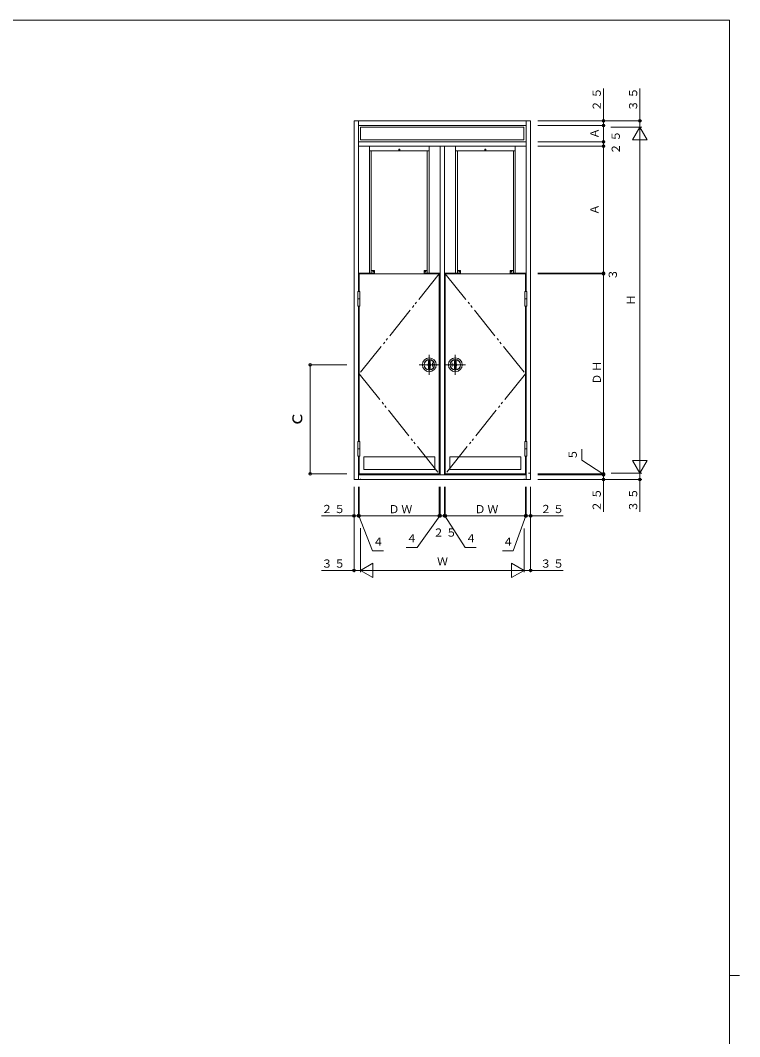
# Model space of a CAD drawing. Units: millimetres on the paper. Extents: x -420 to 373, y -297 to 267.
# Drawn here: x 157.6 to 355.1, y -14.9 to 264.4 of the extents above; entities that cross this region are included whole.
import ezdxf
from ezdxf.enums import TextEntityAlignment as Align

# ---------------------------------------------------------------- set-up
doc = ezdxf.new("R2010")
doc.units = ezdxf.units.MM
doc.linetypes.add('CHAIN2', pattern=[12, 9, -1, 1, -1])
doc.linetypes.add('DOUBLE_CHAIN2', pattern=[12.8, 9, -1, 0.6, -0.6, 0.6, -1])
for name, color, linetype, lineweight in [('0-1_USER1', 7, 'Continuous', 9), ('0-5_YSS_K', 4, 'Continuous', 9), ('0-7_YKK_D', 6, 'Continuous', 9)]:
    doc.layers.add(name, color=color, linetype=linetype, lineweight=lineweight)
doc.styles.add('ＭＳ ゴシック', font='')
doc.styles.get('ＭＳ ゴシック').set_extended_font_data('MS Gothic')

msp = doc.modelspace()

# ---------------------------------------------------------------- linework, layer by layer
at = {"layer": '0-1_USER1'}
for p, q in [((352.3, 264.4), (-417.7, 264.4)), ((352.3, 264.4), (352.3, -260.6)), ((352.3, 1.9), (355.1, 1.9))]:
    msp.add_line(p, q, dxfattribs=at)
at = {"layer": '0-5_YSS_K'}
for p, q in [((297.72, 236.745), (249.22, 236.745)), ((249.22, 138.245), (249.22, 236.745)), ((250.47, 236.745), (250.47, 189.845)), ((250.47, 235.495), (296.47, 235.495)), ((251.04, 231.545), (251.04, 234.994)), ((251.04, 234.994), (295.89, 234.994)), ((295.89, 234.994), (295.89, 231.545)), ((296.47, 189.845), (296.47, 236.745)), ((297.72, 236.745), (297.72, 138.245)), ((296.47, 231.045), (250.47, 231.045)), ((250.47, 229.795), (296.47, 229.795)), ((295.89, 231.545), (251.04, 231.545)), ((253.47, 194.894), (253.47, 229.795)), ((269.84, 229.795), (269.84, 194.894)), ((272.84, 229.795), (272.84, 139.495)), ((274.09, 139.495), (274.09, 229.795)), ((277.09, 194.894), (277.09, 229.795)), ((293.47, 229.795), (293.47, 194.894)), ((253.47, 228.544), (269.84, 228.544)), ((253.97, 194.894), (253.97, 228.544)), ((269.34, 228.544), (269.34, 194.894)), ((277.09, 228.544), (293.47, 228.544)), ((277.59, 194.894), (277.59, 228.544)), ((292.97, 228.544), (292.97, 194.894)), ((268.49, 195.644), (269.34, 195.644)), ((268.49, 194.894), (268.49, 195.644)), ((250.47, 194.894), (253.47, 194.894)), ((250.67, 194.744), (250.67, 189.845)), ((272.64, 194.744), (250.67, 194.744)), ((269.34, 194.894), (268.49, 194.894)), ((269.34, 194.894), (269.84, 194.894)), ((269.84, 194.894), (272.84, 194.894)), ((272.64, 139.744), (272.64, 194.744)), ((274.09, 194.894), (277.09, 194.894)), ((274.29, 194.744), (296.27, 194.744)), ((274.29, 139.744), (274.29, 194.744)), ((292.97, 194.894), (293.47, 194.894)), ((293.47, 194.894), (296.47, 194.894)), ((296.27, 194.744), (296.27, 189.845)), ((250.84, 189.845), (250.29, 189.845)), ((250.29, 189.845), (250.29, 185.844)), ((250.84, 187.845), (250.29, 187.845)), ((296.64, 189.845), (296.09, 189.845)), ((296.09, 189.845), (296.09, 185.844)), ((296.64, 187.845), (296.09, 187.845)), ((250.47, 185.844), (250.47, 148.645)), ((250.67, 185.844), (250.67, 148.645)), ((296.27, 185.844), (296.27, 148.645)), ((296.47, 185.844), (296.47, 148.645)), ((269.72, 171.015), (269.7, 170.735)), ((270, 171.084), (269.79, 171.084)), ((270.09, 170.735), (270.07, 171.015)), ((276.87, 171.015), (276.85, 170.735)), ((277.15, 171.084), (276.94, 171.084)), ((277.24, 170.735), (277.22, 171.015)), ((269.66, 169.755), (269.66, 169.735)), ((269.7, 168.755), (269.72, 168.474)), ((269.79, 168.404), (270, 168.404)), ((270.07, 168.474), (270.09, 168.755)), ((270.13, 169.735), (270.13, 169.755)), ((270.74, 169.504), (270.74, 169.994)), ((270.74, 169.934), (270.84, 169.934)), ((270.74, 169.555), (270.84, 169.555)), ((270.84, 169.504), (270.84, 169.994)), ((276.09, 169.994), (276.09, 169.504)), ((276.19, 169.934), (276.09, 169.934)), ((276.19, 169.555), (276.09, 169.555)), ((276.19, 169.994), (276.19, 169.504)), ((276.81, 169.755), (276.81, 169.735)), ((276.85, 168.755), (276.87, 168.474)), ((276.94, 168.404), (277.15, 168.404)), ((277.22, 168.474), (277.24, 168.755)), ((277.28, 169.735), (277.28, 169.755)), ((250.29, 148.645), (250.84, 148.645)), ((250.29, 144.645), (250.29, 148.645)), ((250.84, 148.645), (250.84, 144.645)), ((296.09, 148.645), (296.64, 148.645)), ((296.09, 144.645), (296.09, 148.645)), ((296.64, 148.645), (296.64, 144.645)), ((250.84, 146.645), (250.29, 146.645)), ((296.64, 146.645), (296.09, 146.645)), ((250.84, 144.645), (250.29, 144.645)), ((250.47, 144.645), (250.47, 138.245)), ((250.67, 144.645), (250.67, 139.744)), ((251.92, 140.995), (251.92, 144.445)), ((251.92, 144.445), (271.39, 144.445)), ((271.39, 144.445), (271.39, 140.995)), ((275.54, 144.445), (275.54, 140.995)), ((295.02, 144.445), (275.54, 144.445)), ((295.02, 140.995), (295.02, 144.445)), ((296.64, 144.645), (296.09, 144.645)), ((296.27, 144.645), (296.27, 139.744)), ((296.47, 138.245), (296.47, 144.645)), ((250.67, 139.744), (272.64, 139.744)), ((271.39, 140.995), (251.92, 140.995)), ((296.27, 139.744), (274.29, 139.744)), ((275.54, 140.995), (295.02, 140.995)), ((297.72, 139.995), (297.126, 139.995)), ((249.22, 138.245), (297.72, 138.245)), ((296.47, 139.495), (250.47, 139.495)), ((250.97, 138.245), (250.97, 138.416)), ((295.97, 138.245), (295.97, 138.416))]:
    msp.add_line(p, q, dxfattribs=at)
at = {"layer": '0-5_YSS_K', "linetype": 'DOUBLE_CHAIN2'}
for p, q in [((272.64, 194.744), (250.67, 167.244)), ((274.29, 194.744), (296.27, 167.244)), ((250.67, 167.244), (272.64, 139.744)), ((296.27, 167.244), (274.29, 139.744))]:
    msp.add_line(p, q, dxfattribs=at)
at = {"layer": '0-5_YSS_K', "linetype": 'CHAIN2'}
for p, q in [((269.89, 166.994), (269.89, 172.494)), ((277.04, 166.994), (277.04, 172.494)), ((267.14, 169.744), (272.64, 169.744)), ((270.79, 169.244), (270.79, 170.244)), ((274.29, 169.744), (279.79, 169.744)), ((276.14, 170.244), (276.14, 169.244))]:
    msp.add_line(p, q, dxfattribs=at)
at = {"layer": '0-5_YSS_K'}
for points in [[(253.47, 194.894), (253.97, 194.894), (254.82, 194.894), (254.82, 195.644), (253.97, 195.644)], [(277.09, 194.894), (277.59, 194.894), (278.44, 194.894), (278.44, 195.644), (277.59, 195.644)], [(292.97, 194.894), (292.12, 194.894), (292.12, 195.644), (292.97, 195.644)], [(250.29, 185.844), (250.84, 185.844), (250.84, 189.845)], [(296.09, 185.844), (296.64, 185.844), (296.64, 189.845)]]:
    msp.add_lwpolyline(points, dxfattribs=at)
for centre, radius in [((261.66, 228.844), 0.15), ((285.28, 228.844), 0.15), ((254.52, 195.395), 0.125), ((268.79, 195.395), 0.125), ((278.14, 195.395), 0.125), ((292.42, 195.395), 0.125), ((269.89, 169.744), 1.9), ((269.89, 169.744), 1.45), ((269.89, 169.744), 1.4), ((277.04, 169.744), 1.9), ((277.04, 169.744), 1.45), ((277.04, 169.744), 1.4)]:
    msp.add_circle(centre, radius, dxfattribs=at)
for centre, radius, start, end in [((282.16, 169.755), 12.5, 175.534, 180), ((269.79, 171.015), 0.075, 94.74197, 175.55499), ((270, 171.015), 0.075, 4.44499, 85.25798), ((257.63, 169.755), 12.5, 0, 4.46599), ((289.31, 169.755), 12.5, 175.534, 180), ((276.94, 171.015), 0.075, 94.74199, 175.55499), ((277.15, 171.015), 0.075, 4.44499, 85.258), ((264.78, 169.755), 12.5, 0, 4.46599), ((269.89, 169.744), 0.375, 128.68098, 231.31897), ((282.16, 169.735), 12.5, 180, 184.46599), ((269.79, 168.474), 0.075, 184.48097, 265.29597), ((270, 168.474), 0.075, 274.70399, 355.519), ((257.63, 169.735), 12.5, 355.534, 0), ((269.89, 169.744), 0.375, 308.681, 51.31897), ((277.04, 169.744), 0.375, 128.68098, 231.31897), ((289.31, 169.735), 12.5, 180, 184.46599), ((276.94, 168.474), 0.075, 184.48097, 265.29597), ((277.15, 168.474), 0.075, 274.70398, 355.519), ((264.78, 169.735), 12.5, 355.534, 0), ((277.04, 169.744), 0.375, 308.68098, 51.31897)]:
    msp.add_arc(centre, radius, start, end, dxfattribs=at)
at = {"layer": '0-7_YKK_D'}
for p, q in [((317.72, 245.645), (317.72, 235.495)), ((327.72, 245.645), (327.72, 234.994)), ((299.72, 236.745), (328.22, 236.745)), ((299.72, 236.745), (318.22, 236.745)), ((299.72, 235.495), (318.22, 235.495)), ((299.72, 235.495), (318.22, 235.495)), ((317.72, 235.495), (317.72, 231.045)), ((319.774, 234.994), (328.22, 234.994)), ((319.774, 234.994), (328.22, 234.994)), ((327.72, 234.994), (325.72, 231.53)), ((327.72, 234.994), (329.72, 231.53)), ((327.72, 234.994), (327.72, 139.995)), ((299.72, 231.045), (318.22, 231.045)), ((299.72, 231.045), (318.22, 231.045)), ((299.72, 229.795), (318.22, 229.795)), ((317.72, 231.045), (317.72, 229.795)), ((317.72, 229.795), (317.72, 194.895)), ((329.72, 231.53), (325.72, 231.53)), ((299.72, 194.895), (318.22, 194.895)), ((299.72, 194.895), (318.22, 194.895)), ((299.72, 194.745), (318.22, 194.745)), ((299.72, 194.745), (318.22, 194.745)), ((317.72, 194.895), (317.72, 194.745)), ((317.72, 194.745), (317.72, 139.745)), ((247.22, 169.745), (236.72, 169.745)), ((237.22, 139.745), (237.22, 169.745)), ((311.753, 143.513), (311.753, 146.513)), ((317.532, 139.745), (311.753, 143.513)), ((329.72, 143.459), (325.72, 143.459)), ((327.72, 139.995), (325.72, 143.459)), ((327.72, 139.995), (329.72, 143.459)), ((247.22, 139.745), (236.72, 139.745)), ((299.72, 139.745), (318.22, 139.745)), ((299.72, 139.745), (318.22, 139.745)), ((317.72, 133.594), (317.72, 139.745)), ((319.813, 139.995), (328.22, 139.995)), ((319.813, 139.995), (328.22, 139.995)), ((327.72, 129.345), (327.72, 139.995)), ((299.72, 139.495), (318.22, 139.495)), ((299.72, 139.495), (318.22, 139.495)), ((299.72, 138.245), (328.22, 138.245)), ((299.72, 138.245), (318.22, 138.245)), ((317.72, 129.345), (317.72, 139.495)), ((249.22, 136.244), (249.22, 112.745)), ((249.22, 136.244), (249.22, 127.744)), ((250.47, 136.244), (250.47, 127.744)), ((250.67, 136.244), (250.67, 127.744)), ((250.67, 136.244), (250.67, 127.744)), ((272.64, 136.244), (272.64, 127.744)), ((272.84, 136.244), (272.84, 127.744)), ((274.09, 136.244), (274.09, 127.744)), ((274.29, 136.244), (274.29, 127.744)), ((296.27, 136.244), (296.27, 127.744)), ((296.27, 136.244), (296.27, 127.744)), ((296.47, 136.244), (296.47, 127.744)), ((297.72, 136.244), (297.72, 112.745)), ((297.72, 136.244), (297.72, 127.744)), ((240.32, 128.245), (250.47, 128.245)), ((250.57, 128.245), (254.327, 118.642)), ((272.64, 128.245), (272.84, 128.245)), ((272.84, 128.245), (274.09, 128.245)), ((274.09, 128.245), (274.29, 128.245)), ((274.19, 128.245), (279.766, 119.569)), ((274.29, 128.245), (296.27, 128.245)), ((296.37, 128.245), (292.963, 118.642)), ((296.27, 128.245), (296.47, 128.245)), ((296.47, 128.245), (306.62, 128.245)), ((250.97, 124.824), (250.97, 112.745)), ((250.97, 124.824), (250.97, 112.745)), ((295.97, 124.716), (295.97, 112.745)), ((295.97, 124.716), (295.97, 112.745)), ((254.327, 118.642), (257.327, 118.642)), ((279.766, 119.569), (282.766, 119.569)), ((292.963, 118.642), (289.963, 118.642)), ((250.97, 113.245), (254.434, 115.245)), ((254.434, 115.245), (254.434, 111.245)), ((292.506, 115.245), (292.506, 111.245)), ((295.97, 113.245), (292.506, 115.245)), ((240.32, 113.245), (250.97, 113.245)), ((250.97, 113.245), (254.434, 111.245)), ((250.97, 113.245), (295.97, 113.245)), ((295.97, 113.245), (292.506, 111.245)), ((306.62, 113.245), (295.97, 113.245))]:
    msp.add_line(p, q, dxfattribs=at)
for points in [[(250.47, 128.245), (250.67, 128.245), (272.64, 128.245)], [(272.74, 128.245), (266.532, 119.569), (263.532, 119.569)]]:
    msp.add_lwpolyline(points, dxfattribs=at)
for centre in [(250.47, 128.245), (272.84, 128.245), (274.09, 128.245), (296.47, 128.245)]:
    msp.add_circle(centre, 0.4, dxfattribs=at)
for centre, start, end in [((317.72, 236.745), 0, 180), ((317.72, 236.745), 180, 0), ((317.72, 235.495), 0, 180), ((317.72, 235.495), 0, 180), ((317.72, 235.495), 180, 0), ((317.72, 235.495), 180, 0), ((327.72, 236.745), 0, 180), ((327.72, 236.745), 180, 0), ((317.72, 231.045), 0, 180), ((317.72, 231.045), 180, 0), ((317.72, 229.795), 0, 180), ((317.72, 229.795), 0, 180), ((317.72, 229.795), 180, 0), ((317.72, 229.795), 180, 0), ((317.72, 194.895), 0, 180), ((317.72, 194.895), 0, 180), ((317.72, 194.745), 0, 180), ((317.72, 194.745), 0, 180), ((317.72, 194.895), 180, 0), ((317.72, 194.895), 180, 0), ((317.72, 194.745), 180, 0), ((317.72, 194.745), 180, 0), ((237.22, 169.745), 0, 180), ((237.22, 169.745), 180, 0), ((237.22, 139.745), 0, 180), ((237.22, 139.745), 180, 0), ((317.72, 139.745), 0, 180), ((317.72, 139.745), 0, 180), ((317.72, 139.495), 0, 180), ((317.72, 139.495), 0, 180), ((317.72, 139.745), 180, 0), ((317.72, 139.745), 180, 0), ((317.72, 139.495), 180, 0), ((317.72, 139.495), 180, 0), ((317.72, 138.245), 0, 180), ((317.72, 138.245), 180, 0), ((327.72, 138.245), 0, 180), ((327.72, 138.245), 180, 0), ((249.22, 128.245), 0, 180), ((250.67, 128.245), 0, 180), ((250.67, 128.245), 0, 180), ((272.64, 128.245), 0, 180), ((272.64, 128.245), 0, 180), ((274.29, 128.245), 0, 180), ((274.29, 128.245), 0, 180), ((296.27, 128.245), 0, 180), ((296.27, 128.245), 0, 180), ((297.72, 128.245), 0, 180), ((249.22, 128.245), 180, 0), ((250.67, 128.245), 180, 0), ((250.67, 128.245), 180, 0), ((272.64, 128.245), 180, 0), ((272.64, 128.245), 180, 0), ((274.29, 128.245), 180, 0), ((274.29, 128.245), 180, 0), ((296.27, 128.245), 180, 0), ((296.27, 128.245), 180, 0), ((297.72, 128.245), 180, 0), ((249.22, 113.245), 0, 180), ((249.22, 113.245), 180, 0), ((297.72, 113.245), 0, 180), ((297.72, 113.245), 180, 0)]:
    msp.add_arc(centre, 0.375, start, end, dxfattribs=at)

# ---------------------------------------------------------------- texts
at = {"layer": '0-7_YKK_D', "color": 7, "style": 'ＭＳ ゴシック'}
for s, p in [('Ａ', (317.02, 231.825)), ('Ａ', (317.02, 210.9)), ('３', (322.054, 193.039)), ('Ｈ', (327.02, 186.05)), ('５', (311.053, 143.568))]:
    msp.add_text(s, height=2.199, rotation=90, dxfattribs=at).set_placement(p, align=Align.BOTTOM_LEFT)
at = {"layer": '0-7_YKK_D', "color": 3, "style": 'ＭＳ ゴシック'}
msp.add_text('ｃ', height=3.666, rotation=90, dxfattribs=at).set_placement((236.12, 152.281), align=Align.BOTTOM_LEFT)
at = {"layer": '0-7_YKK_D', "color": 7, "style": 'ＭＳ ゴシック'}
for s, p in [('４', (263.587, 120.269)), ('４', (279.821, 120.269)), ('４', (254.382, 119.342)), ('４', (290.018, 119.342)), ('Ｗ', (272.025, 113.945))]:
    msp.add_text(s, height=2.199, dxfattribs=at).set_placement(p, align=Align.BOTTOM_LEFT)
at = {"layer": '0-7_YKK_D', "color": 7, "char_height": 2.199, "attachment_point": 7, "rotation": 90, "style": 'ＭＳ ゴシック'}
for s, insert in [('\\T1.17;２５', (317.02, 239.4)), ('\\T1.17;３５', (327.02, 239.4)), ('\\T1.17;２５', (322.244, 227.573)), ('\\T1.17;ＤＨ', (317.02, 164.3)), ('\\T1.17;２５', (317.02, 129.309)), ('\\T1.17;３５', (327.02, 129.309))]:
    msp.add_mtext(s, dxfattribs=dict(at, insert=insert))
at = {"layer": '0-7_YKK_D', "color": 7, "char_height": 2.199, "attachment_point": 7, "style": 'ＭＳ ゴシック'}
for s, insert in [('\\T1.17;２５', (240.285, 128.945)), ('\\T1.17;ＤＷ', (258.71, 128.945)), ('\\T1.17;ＤＷ', (282.335, 128.945)), ('\\T1.17;２５', (300.375, 128.945)), ('\\T1.17;２５', (270.929, 122.465)), ('\\T1.17;３５', (240.285, 113.945)), ('\\T1.17;３５', (300.375, 113.945))]:
    msp.add_mtext(s, dxfattribs=dict(at, insert=insert))

doc.saveas('drawing.dxf')
